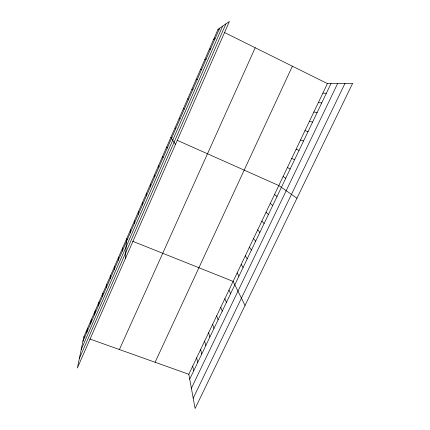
<?xml version="1.0" encoding="UTF-8"?>
<svg xmlns="http://www.w3.org/2000/svg" width="430" height="430" viewBox="0 0 430 430"><rect width="100%" height="100%" fill="white"/><g stroke="black" fill="none" stroke-linecap="round" stroke-linejoin="round"><path stroke-width="0.64" d="M134.407 223.369L134.434 220.88M130.408 232.533L130.505 229.889M125.409 258.521L126.603 238.838L127.817 239.327M122.356 250.97L122.598 248.013M118.304 260.247L118.621 257.129M114.278 269.465L114.665 266.192M110.279 278.629L110.73 275.205M106.301 287.74L106.823 284.165M102.345 296.797L102.937 293.072M98.411 305.805L99.072 301.93M94.503 314.755L95.229 310.739M90.617 323.656L91.407 319.495M86.752 332.503L87.607 328.197M83.829 336.857L77.373 368.005L229.394 21.5L218.031 29.305L83.829 336.857L85.027 337.281M82.909 341.302L219.639 28.203M81.2 349.536L222.622 26.149M79.324 358.598L225.933 23.876M119.411 349.542L255.205 47.752M155.096 362.259L292.379 66.198M188.818 374.283L327.423 83.587L352.627 83.307L195.096 408.5L188.818 374.283L89.822 338.99M189.721 379.185L330.998 83.549M191.382 388.252L337.641 83.474M193.204 398.202L344.978 83.393M213.613 39.431L215.124 38.533M209.216 49.504L210.641 48.8M204.852 59.512L206.185 59.001M200.509 69.461L201.756 69.144M196.193 79.346L197.354 79.228M322.871 93.127L326.354 93.267M191.904 89.177L192.979 89.246M318.35 102.609L321.737 102.926M313.857 112.036L317.152 112.526M309.385 121.41L312.588 122.072M187.641 98.948L188.63 99.201M304.945 130.731L308.052 131.564M300.522 140.003L303.548 140.997M296.13 149.215L299.065 150.376M132.682 241.273L233.108 281.387L245.041 305.397M171.995 137.976L170.839 137.46L175.494 144.356M177.203 140.298L278.807 185.55L296.953 198.23M291.76 158.374L294.604 159.702M183.406 108.661L184.309 109.102M218.031 29.305L219.209 29.885M224.492 32.508L327.423 83.587M287.417 167.485L290.175 168.974M283.101 176.547L285.767 178.192M179.192 118.32L180.014 118.938M274.534 194.51L277.033 196.472M270.287 203.417L272.706 205.535M266.062 212.275L268.401 214.543M261.865 221.079L264.117 223.503M175.005 127.92L175.741 128.715M257.688 229.84L259.86 232.41M253.533 238.548L255.63 241.268M249.405 247.212L251.416 250.077M245.299 255.828L247.234 258.833M241.214 264.396L243.068 267.546M237.15 272.916L238.929 276.205M166.7 146.947L167.281 148.097M228.97 290.067L230.598 293.642M224.852 298.705L226.406 302.414M220.762 307.289L222.235 311.137M162.583 156.375L163.083 157.702M216.693 315.824L218.091 319.812M212.64 324.317L213.968 328.439M208.62 332.755L209.872 337.018M158.493 165.754L158.917 167.254M204.615 341.151L205.798 345.543M200.633 349.504L201.74 354.024M196.671 357.808L197.714 362.458M154.424 175.075L154.773 176.741M192.737 366.064L193.704 370.843M150.382 184.341L150.65 186.179M146.361 193.559L146.555 195.559M142.362 202.718L142.48 204.884M138.39 211.829L138.433 214.151"/></g></svg>
